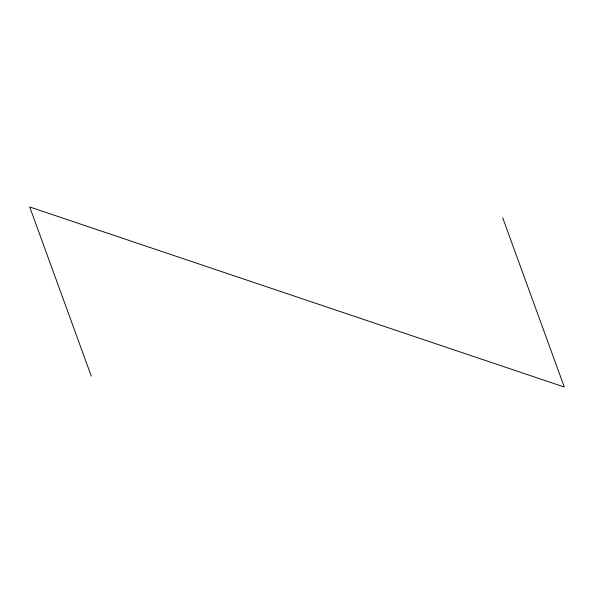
<?xml version="1.0" encoding="UTF-8"?>
<svg xmlns="http://www.w3.org/2000/svg" width="594" height="594" viewBox="0 0 594 594"><rect width="100%" height="100%" fill="white"/><g stroke="black" fill="none" stroke-linecap="round" stroke-linejoin="round"><path stroke-width="0.89" d="M502.71 217.82L564.3 387.036L29.7 206.964L91.29 376.18"/></g></svg>
